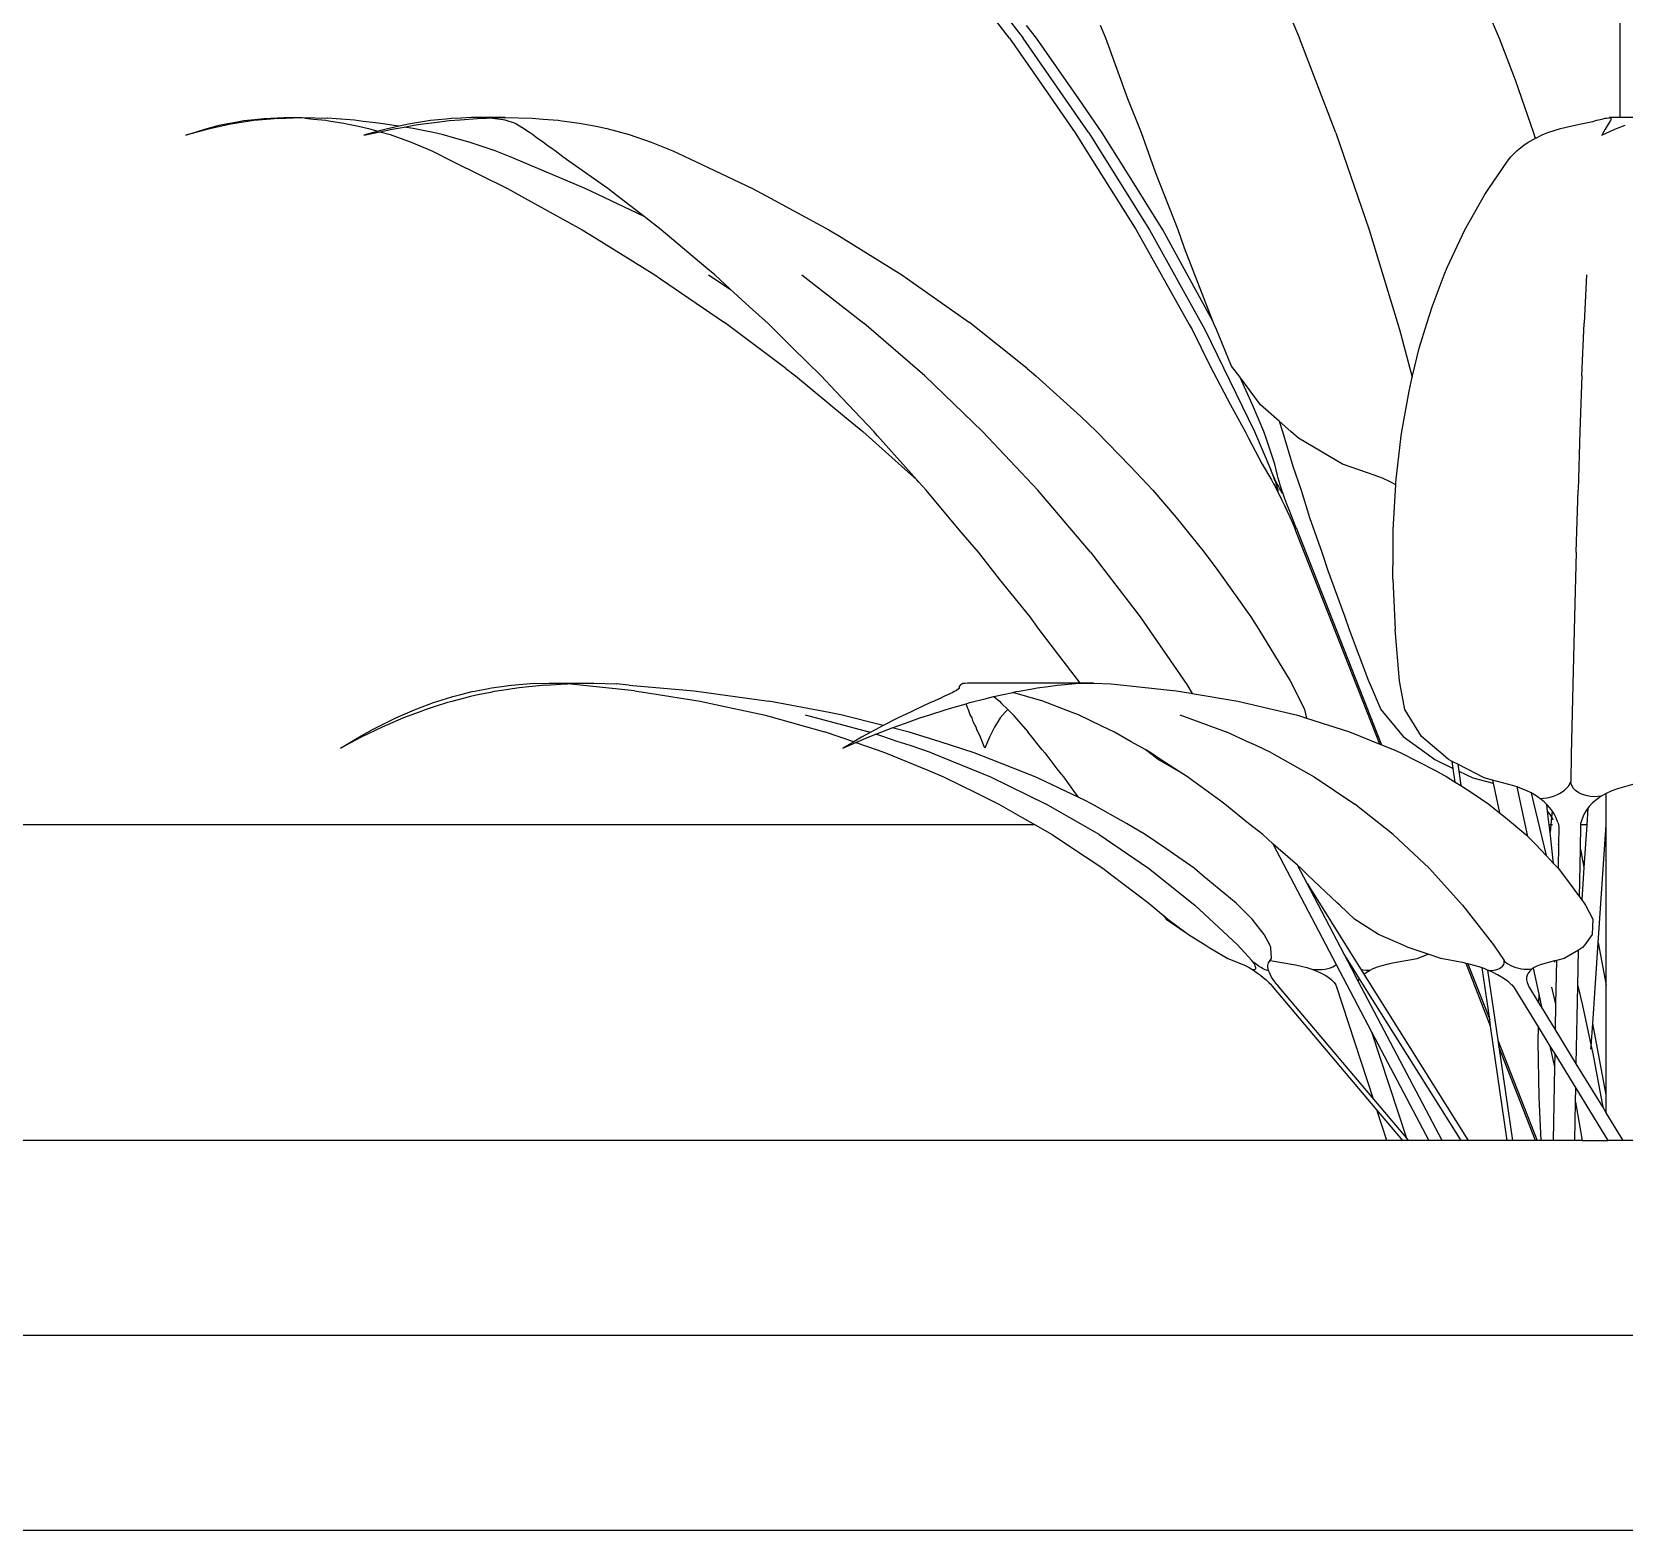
# Model space of a CAD drawing. Header units: metres. Extents: x 244.4 to 340.3, y -4.1 to 64.3.
# Drawn here: x 254.7012 to 255.1098, y 7.2895 to 7.674 of the extents above; entities that cross this region are included whole.
import ezdxf

# ---------------------------------------------------------------- set-up
doc = ezdxf.new("R2010")
doc.units = ezdxf.units.M
doc.layers.add('Edges', color=7, linetype='Continuous')

# ---------------------------------------------------------------- blocks, each defined once
blk = doc.blocks.new('Novo+Sobrado2m fr')
for p, q in [((-0.47942, -1.56527), (-0.47942, -1.29382)), ((-0.63616, -1.54489), (-0.65433, -1.52138)), ((-0.65083, -1.52138), (-0.63263, -1.54489)), ((-0.57168, -1.52138), (-0.56167, -1.54489)), ((-0.51454, -1.53528), (-0.51046, -1.54489)), ((-0.62921, -1.54489), (-0.63174, -1.54162)), ((-0.61141, -1.54489), (-0.61273, -1.54162)), ((-0.63616, -1.54489), (-0.62869, -1.5556)), ((-0.61573, -1.56914), (-0.63263, -1.54489)), ((-0.61835, -1.56044), (-0.62921, -1.54489)), ((-0.60575, -1.56044), (-0.61141, -1.54489)), ((-0.55237, -1.56914), (-0.56167, -1.54489)), ((-0.51046, -1.54489), (-0.50637, -1.5556)), ((-0.62869, -1.5556), (-0.61923, -1.56914)), ((-0.50637, -1.5556), (-0.50164, -1.56914)), ((-0.6123, -1.56914), (-0.61835, -1.56044)), ((-0.60228, -1.56914), (-0.60575, -1.56044)), ((-0.84178, -1.56819), (-0.84748, -1.56979)), ((-0.84748, -1.56979), (-0.84259, -1.56819)), ((-0.84259, -1.56819), (-0.83891, -1.56724)), ((-0.83598, -1.56693), (-0.84178, -1.56819)), ((-0.83891, -1.56724), (-0.83764, -1.56693)), ((-0.83764, -1.56693), (-0.83479, -1.56641)), ((-0.83003, -1.56602), (-0.83598, -1.56693)), ((-0.83479, -1.56641), (-0.8326, -1.56602)), ((-0.8326, -1.56602), (-0.83071, -1.56581)), ((-0.83071, -1.56581), (-0.82749, -1.56547)), ((-0.82566, -1.56562), (-0.83003, -1.56602)), ((-0.82749, -1.56547), (-0.82228, -1.56527)), ((-0.82392, -1.56547), (-0.82566, -1.56562)), ((-0.82392, -1.56547), (-0.81994, -1.56534)), ((-0.82228, -1.56527), (-0.81763, -1.56527)), ((-0.82228, -1.56527), (-0.81994, -1.56534)), ((-0.81697, -1.56543), (-0.81994, -1.56534)), ((-0.81763, -1.56527), (-0.8111, -1.56543)), ((-0.81697, -1.56543), (-0.81477, -1.56565)), ((-0.81477, -1.56565), (-0.8116, -1.56595)), ((-0.8116, -1.56595), (-0.81084, -1.56608)), ((-0.80893, -1.5656), (-0.8111, -1.56543)), ((-0.81084, -1.56608), (-0.80698, -1.56669)), ((-0.80531, -1.56587), (-0.80893, -1.5656)), ((-0.80698, -1.56669), (-0.80615, -1.56682)), ((-0.80615, -1.56682), (-0.80319, -1.56749)), ((-0.80425, -1.56595), (-0.80531, -1.56587)), ((-0.80197, -1.56623), (-0.80425, -1.56595)), ((-0.80319, -1.56749), (-0.80062, -1.56805)), ((-0.79885, -1.5666), (-0.80197, -1.56623)), ((-0.79811, -1.56876), (-0.80178, -1.56979)), ((-0.80178, -1.56979), (-0.79768, -1.56888)), ((-0.80062, -1.56805), (-0.7994, -1.5684)), ((-0.7994, -1.5684), (-0.79811, -1.56876)), ((-0.79687, -1.56682), (-0.79885, -1.5666)), ((-0.79607, -1.56819), (-0.79811, -1.56876)), ((-0.79768, -1.56888), (-0.79456, -1.56819)), ((-0.79768, -1.56888), (-0.79507, -1.56962)), ((-0.79302, -1.56743), (-0.79687, -1.56682)), ((-0.79277, -1.56747), (-0.79607, -1.56819)), ((-0.79456, -1.56819), (-0.7915, -1.56767)), ((-0.79277, -1.56747), (-0.79302, -1.56743)), ((-0.79034, -1.56693), (-0.79277, -1.56747)), ((-0.7915, -1.56767), (-0.78901, -1.56724)), ((-0.78913, -1.56805), (-0.7915, -1.56767)), ((-0.78471, -1.56602), (-0.79034, -1.56693)), ((-0.78703, -1.56849), (-0.78913, -1.56805)), ((-0.78901, -1.56724), (-0.78725, -1.56693)), ((-0.78725, -1.56693), (-0.78297, -1.56641)), ((-0.78406, -1.56912), (-0.78703, -1.56849)), ((-0.78076, -1.56562), (-0.78471, -1.56602)), ((-0.78175, -1.56962), (-0.78406, -1.56912)), ((-0.78297, -1.56641), (-0.77993, -1.56602)), ((-0.77929, -1.56547), (-0.78076, -1.56562)), ((-0.77993, -1.56602), (-0.77711, -1.56581)), ((-0.77693, -1.56538), (-0.77929, -1.56547)), ((-0.77711, -1.56581), (-0.77267, -1.56547)), ((-0.77417, -1.56527), (-0.77693, -1.56538)), ((-0.76553, -1.56527), (-0.77417, -1.56527)), ((-0.77267, -1.56547), (-0.77031, -1.56541)), ((-0.77031, -1.56541), (-0.76553, -1.56527)), ((-0.76954, -1.56543), (-0.77031, -1.56541)), ((-0.76815, -1.5656), (-0.76954, -1.56543)), ((-0.7661, -1.56587), (-0.76815, -1.5656)), ((-0.76558, -1.56595), (-0.7661, -1.56587)), ((-0.76452, -1.56623), (-0.76558, -1.56595)), ((-0.76553, -1.56527), (-0.75862, -1.56543)), ((-0.76333, -1.5666), (-0.76452, -1.56623)), ((-0.76277, -1.56682), (-0.76333, -1.5666)), ((-0.7619, -1.56743), (-0.76277, -1.56682)), ((-0.76084, -1.56805), (-0.7619, -1.56743)), ((-0.76027, -1.56849), (-0.76084, -1.56805)), ((-0.75933, -1.56912), (-0.76027, -1.56849)), ((-0.75851, -1.56962), (-0.75933, -1.56912)), ((-0.75862, -1.56543), (-0.75577, -1.56565)), ((-0.75577, -1.56565), (-0.75192, -1.56595)), ((-0.75192, -1.56595), (-0.75097, -1.56608)), ((-0.75097, -1.56608), (-0.74644, -1.56669)), ((-0.74644, -1.56669), (-0.74552, -1.56682)), ((-0.74552, -1.56682), (-0.74219, -1.56749)), ((-0.74219, -1.56749), (-0.73947, -1.56805)), ((-0.73947, -1.56805), (-0.73816, -1.5684)), ((-0.73816, -1.5684), (-0.73373, -1.56962)), ((-0.49925, -1.56962), (-0.49794, -1.56912)), ((-0.49794, -1.56912), (-0.49612, -1.56849)), ((-0.49612, -1.56849), (-0.49474, -1.56805)), ((-0.49474, -1.56805), (-0.49217, -1.56743)), ((-0.49217, -1.56743), (-0.48942, -1.56682)), ((-0.48942, -1.56682), (-0.48814, -1.5666)), ((-0.48814, -1.5666), (-0.48645, -1.56623)), ((-0.48645, -1.56623), (-0.48544, -1.56595)), ((-0.48544, -1.56595), (-0.485, -1.56587)), ((-0.485, -1.56587), (-0.48379, -1.5656)), ((-0.48326, -1.56819), (-0.48414, -1.56979)), ((-0.48414, -1.56979), (-0.4808, -1.56819)), ((-0.48379, -1.5656), (-0.48325, -1.56543)), ((-0.48247, -1.56693), (-0.48326, -1.56819)), ((-0.48325, -1.56543), (-0.48286, -1.56539)), ((-0.48286, -1.56539), (-0.4822, -1.56529)), ((-0.48192, -1.56602), (-0.48247, -1.56693)), ((-0.4822, -1.56529), (-0.48212, -1.56527)), ((-0.48212, -1.56527), (-0.48182, -1.56538)), ((-0.47942, -1.56527), (-0.48212, -1.56527)), ((-0.48173, -1.56562), (-0.48192, -1.56602)), ((-0.48182, -1.56538), (-0.48177, -1.56547)), ((-0.48177, -1.56547), (-0.48173, -1.56562)), ((-0.4808, -1.56819), (-0.47816, -1.56724)), ((-0.468, -1.56527), (-0.47942, -1.56527)), ((-0.79507, -1.56962), (-0.78965, -1.57153)), ((-0.78965, -1.57153), (-0.7844, -1.57378)), ((-0.77818, -1.57058), (-0.78175, -1.56962)), ((-0.77475, -1.57153), (-0.77818, -1.57058)), ((-0.77244, -1.5723), (-0.77475, -1.57153)), ((-0.76964, -1.57326), (-0.77244, -1.5723)), ((-0.75722, -1.57058), (-0.75851, -1.56962)), ((-0.7558, -1.57153), (-0.75722, -1.57058)), ((-0.75482, -1.5723), (-0.7558, -1.57153)), ((-0.75353, -1.57326), (-0.75482, -1.5723)), ((-0.73373, -1.56962), (-0.72809, -1.57153)), ((-0.72809, -1.57153), (-0.72253, -1.57378)), ((-0.61923, -1.56914), (-0.61479, -1.57623)), ((-0.61573, -1.56914), (-0.60018, -1.59409)), ((-0.60584, -1.57951), (-0.6123, -1.56914)), ((-0.59857, -1.57951), (-0.60228, -1.56914)), ((-0.55237, -1.56914), (-0.54382, -1.59409)), ((-0.50537, -1.57326), (-0.50412, -1.5723)), ((-0.50412, -1.5723), (-0.50299, -1.57153)), ((-0.50299, -1.57153), (-0.50126, -1.57058)), ((-0.50164, -1.56914), (-0.50129, -1.57027)), ((-0.50129, -1.57027), (-0.50092, -1.57042)), ((-0.50129, -1.57027), (-0.5012, -1.57055)), ((-0.50126, -1.57058), (-0.5012, -1.57055)), ((-0.5012, -1.57055), (-0.50092, -1.57042)), ((-0.50092, -1.57042), (-0.49925, -1.56962)), ((-0.7844, -1.57378), (-0.77897, -1.57648)), ((-0.77897, -1.57648), (-0.76492, -1.58342)), ((-0.76814, -1.57378), (-0.76964, -1.57326)), ((-0.76425, -1.57535), (-0.76814, -1.57378)), ((-0.76161, -1.57644), (-0.76425, -1.57535)), ((-0.74498, -1.58342), (-0.76161, -1.57644)), ((-0.75276, -1.57378), (-0.75353, -1.57326)), ((-0.75076, -1.57535), (-0.75276, -1.57378)), ((-0.74925, -1.57644), (-0.75076, -1.57535)), ((-0.73918, -1.58342), (-0.74925, -1.57644)), ((-0.72253, -1.57378), (-0.71672, -1.57648)), ((-0.71672, -1.57648), (-0.7021, -1.58342)), ((-0.61479, -1.57623), (-0.60358, -1.59409)), ((-0.51314, -1.58342), (-0.50835, -1.57644)), ((-0.50835, -1.57644), (-0.50748, -1.57535)), ((-0.50748, -1.57535), (-0.50597, -1.57378)), ((-0.50597, -1.57378), (-0.50537, -1.57326)), ((-0.5968, -1.59409), (-0.60584, -1.57951)), ((-0.59285, -1.59409), (-0.59857, -1.57951)), ((-0.76492, -1.58342), (-0.76048, -1.58591)), ((-0.74173, -1.58496), (-0.74498, -1.58342)), ((-0.72991, -1.59061), (-0.74173, -1.58496)), ((-0.73725, -1.58496), (-0.73918, -1.58342)), ((-0.72991, -1.59061), (-0.73725, -1.58496)), ((-0.7021, -1.58342), (-0.69743, -1.58591)), ((-0.51928, -1.59402), (-0.51412, -1.58496)), ((-0.51412, -1.58496), (-0.51314, -1.58342)), ((-0.76048, -1.58591), (-0.74582, -1.59405)), ((-0.69743, -1.58591), (-0.68248, -1.59405)), ((-0.72548, -1.59402), (-0.72991, -1.59061)), ((-0.74582, -1.59405), (-0.74273, -1.59598)), ((-0.74273, -1.59598), (-0.72713, -1.60563)), ((-0.71406, -1.6037), (-0.72548, -1.59402)), ((-0.68248, -1.59405), (-0.6793, -1.59598)), ((-0.6793, -1.59598), (-0.66376, -1.60563)), ((-0.60358, -1.59409), (-0.59, -1.61832)), ((-0.60018, -1.59409), (-0.58601, -1.61966)), ((-0.59421, -1.5988), (-0.5968, -1.59409)), ((-0.59119, -1.5988), (-0.59285, -1.59409)), ((-0.54382, -1.59409), (-0.53603, -1.61966)), ((-0.5238, -1.6037), (-0.51928, -1.59402)), ((-0.58396, -1.6175), (-0.59421, -1.5988)), ((-0.58396, -1.6175), (-0.59119, -1.5988)), ((-0.72713, -1.60563), (-0.72566, -1.60664)), ((-0.71171, -1.60563), (-0.71406, -1.6037)), ((-0.71335, -1.60563), (-0.70779, -1.60925)), ((-0.70779, -1.60925), (-0.71171, -1.60563)), ((-0.68939, -1.60563), (-0.67349, -1.618)), ((-0.66376, -1.60563), (-0.66229, -1.60664)), ((-0.52769, -1.61385), (-0.52458, -1.60563)), ((-0.52458, -1.60563), (-0.5238, -1.6037)), ((-0.48809, -1.60563), (-0.48865, -1.618)), ((-0.72566, -1.60664), (-0.70925, -1.61787)), ((-0.70282, -1.61385), (-0.70779, -1.60925)), ((-0.66229, -1.60664), (-0.64637, -1.61787)), ((-0.69804, -1.61813), (-0.70282, -1.61385)), ((-0.52906, -1.61813), (-0.52769, -1.61385)), ((-0.69355, -1.62967), (-0.70925, -1.61787)), ((-0.69174, -1.62445), (-0.69804, -1.61813)), ((-0.65785, -1.63153), (-0.67349, -1.618)), ((-0.6316, -1.62967), (-0.64637, -1.61787)), ((-0.58364, -1.61832), (-0.58396, -1.6175)), ((-0.53096, -1.62445), (-0.52906, -1.61813)), ((-0.48921, -1.63153), (-0.48865, -1.618)), ((-0.59, -1.61832), (-0.58925, -1.61966)), ((-0.58925, -1.61966), (-0.5846, -1.629)), ((-0.58601, -1.61966), (-0.57326, -1.6458)), ((-0.58302, -1.61966), (-0.58364, -1.61832)), ((-0.57912, -1.629), (-0.58302, -1.61966)), ((-0.53603, -1.61966), (-0.53276, -1.63187)), ((-0.68445, -1.63153), (-0.69174, -1.62445)), ((-0.53268, -1.63153), (-0.53096, -1.62445)), ((-0.69355, -1.62967), (-0.69105, -1.63153)), ((-0.6316, -1.62967), (-0.62933, -1.63153)), ((-0.5846, -1.629), (-0.57941, -1.63896)), ((-0.57705, -1.63179), (-0.57912, -1.629)), ((-0.69105, -1.63153), (-0.67843, -1.64196)), ((-0.68081, -1.63548), (-0.68445, -1.63153)), ((-0.65785, -1.63153), (-0.64301, -1.64579)), ((-0.62933, -1.63153), (-0.61785, -1.64196)), ((-0.57378, -1.63896), (-0.57705, -1.63179)), ((-0.57173, -1.63896), (-0.57705, -1.63179)), ((-0.53359, -1.63548), (-0.53276, -1.63187)), ((-0.53276, -1.63187), (-0.53268, -1.63153)), ((-0.48921, -1.63153), (-0.48973, -1.64579)), ((-0.67095, -1.64579), (-0.68081, -1.63548)), ((-0.5354, -1.64579), (-0.53359, -1.63548)), ((-0.67843, -1.64196), (-0.67373, -1.64579)), ((-0.61785, -1.64196), (-0.61376, -1.64579)), ((-0.57941, -1.63896), (-0.57566, -1.6458)), ((-0.57086, -1.6458), (-0.57378, -1.63896)), ((-0.56694, -1.64315), (-0.57173, -1.63896)), ((-0.67373, -1.64579), (-0.66386, -1.65471)), ((-0.67, -1.6469), (-0.67095, -1.64579)), ((-0.64301, -1.64579), (-0.62884, -1.66088)), ((-0.61376, -1.64579), (-0.60512, -1.65471)), ((-0.57566, -1.6458), (-0.57482, -1.64755)), ((-0.57326, -1.6458), (-0.56908, -1.65566)), ((-0.57022, -1.64755), (-0.57086, -1.6458)), ((-0.56694, -1.64315), (-0.56606, -1.64579)), ((-0.56391, -1.6458), (-0.56694, -1.64315)), ((-0.56606, -1.64579), (-0.56341, -1.65471)), ((-0.56199, -1.64755), (-0.56391, -1.6458)), ((-0.53558, -1.6469), (-0.5354, -1.64579)), ((-0.48973, -1.64579), (-0.49023, -1.66088)), ((-0.65993, -1.65822), (-0.67, -1.6469)), ((-0.57482, -1.64755), (-0.57131, -1.65423)), ((-0.56806, -1.65423), (-0.57022, -1.64755)), ((-0.55066, -1.65423), (-0.56199, -1.64755)), ((-0.53694, -1.65878), (-0.53558, -1.6469)), ((-0.66386, -1.65471), (-0.65993, -1.65822)), ((-0.60512, -1.65471), (-0.59934, -1.66088)), ((-0.57131, -1.65423), (-0.56886, -1.65825)), ((-0.56738, -1.65708), (-0.56806, -1.65423)), ((-0.56341, -1.65471), (-0.56129, -1.66088)), ((-0.54227, -1.65708), (-0.55066, -1.65423)), ((-0.65942, -1.65878), (-0.65993, -1.65822)), ((-0.65749, -1.66088), (-0.65942, -1.65878)), ((-0.56872, -1.65652), (-0.56908, -1.65566)), ((-0.56871, -1.65649), (-0.56908, -1.65566)), ((-0.56886, -1.65825), (-0.56842, -1.65903)), ((-0.56839, -1.65736), (-0.56872, -1.65652)), ((-0.56834, -1.6573), (-0.56871, -1.65649)), ((-0.56842, -1.65903), (-0.56793, -1.65995)), ((-0.56808, -1.65815), (-0.56839, -1.65736)), ((-0.56799, -1.65806), (-0.56834, -1.6573)), ((-0.56781, -1.65888), (-0.56808, -1.65815)), ((-0.56765, -1.65877), (-0.56799, -1.65806)), ((-0.56758, -1.65953), (-0.56781, -1.65888)), ((-0.56733, -1.65943), (-0.56765, -1.65877)), ((-0.5672, -1.65779), (-0.56738, -1.65708)), ((-0.56696, -1.65862), (-0.5672, -1.65779)), ((-0.56666, -1.65957), (-0.56696, -1.65862)), ((-0.54042, -1.65779), (-0.54227, -1.65708)), ((-0.53861, -1.65862), (-0.54042, -1.65779)), ((-0.53698, -1.6595), (-0.53861, -1.65862)), ((-0.53698, -1.6595), (-0.53694, -1.65878)), ((-0.64902, -1.67106), (-0.65749, -1.66088)), ((-0.61536, -1.67676), (-0.62884, -1.66088)), ((-0.59934, -1.66088), (-0.59339, -1.66789)), ((-0.56793, -1.65995), (-0.5674, -1.661)), ((-0.5674, -1.66008), (-0.56758, -1.65953)), ((-0.56726, -1.66054), (-0.5674, -1.66008)), ((-0.5674, -1.661), (-0.56682, -1.66216)), ((-0.5674, -1.661), (-0.56726, -1.66116)), ((-0.56703, -1.66002), (-0.56733, -1.65943)), ((-0.56718, -1.66088), (-0.56726, -1.66054)), ((-0.56726, -1.66116), (-0.56718, -1.66119)), ((-0.56715, -1.6611), (-0.56718, -1.66088)), ((-0.56718, -1.66119), (-0.56715, -1.6611)), ((-0.56676, -1.66053), (-0.56703, -1.66002)), ((-0.56682, -1.66216), (-0.5662, -1.66343)), ((-0.56651, -1.66097), (-0.56676, -1.66053)), ((-0.5663, -1.66064), (-0.56666, -1.65957)), ((-0.5663, -1.66132), (-0.56651, -1.66097)), ((-0.56589, -1.66182), (-0.5663, -1.66064)), ((-0.56613, -1.66158), (-0.5663, -1.66132)), ((-0.56599, -1.66175), (-0.56613, -1.66158)), ((-0.56589, -1.66182), (-0.56599, -1.66175)), ((-0.56544, -1.6631), (-0.56589, -1.66182)), ((-0.56493, -1.66446), (-0.56544, -1.6631)), ((-0.56129, -1.66088), (-0.55912, -1.66789)), ((-0.53766, -1.67106), (-0.53707, -1.66088)), ((-0.53707, -1.66088), (-0.53698, -1.6595)), ((-0.4907, -1.67676), (-0.49023, -1.66088)), ((-0.5662, -1.66343), (-0.56556, -1.66479)), ((-0.56556, -1.66479), (-0.5649, -1.66622)), ((-0.56438, -1.6659), (-0.56493, -1.66446)), ((-0.5649, -1.66622), (-0.56422, -1.66772)), ((-0.56379, -1.66741), (-0.56438, -1.6659)), ((-0.64411, -1.67676), (-0.64902, -1.67106)), ((-0.59339, -1.66789), (-0.58613, -1.67676)), ((-0.56422, -1.66772), (-0.56353, -1.66927)), ((-0.56317, -1.66898), (-0.56379, -1.66741)), ((-0.56353, -1.66927), (-0.5628, -1.67084)), ((-0.56252, -1.67058), (-0.56317, -1.66898)), ((-0.56253, -1.67153), (-0.5628, -1.67084)), ((-0.56252, -1.67058), (-0.56242, -1.67085)), ((-0.56242, -1.67085), (-0.56185, -1.67222)), ((-0.55912, -1.66789), (-0.55598, -1.67676)), ((-0.5377, -1.67676), (-0.53766, -1.67106)), ((-0.5411, -1.72601), (-0.56253, -1.67153)), ((-0.56185, -1.67222), (-0.54062, -1.72621)), ((-0.63872, -1.68367), (-0.64411, -1.67676)), ((-0.61536, -1.67676), (-0.60261, -1.6934)), ((-0.58613, -1.67676), (-0.58264, -1.68149)), ((-0.55598, -1.67676), (-0.55445, -1.68149)), ((-0.53774, -1.68367), (-0.5377, -1.67676)), ((-0.4907, -1.67676), (-0.49115, -1.6934)), ((-0.58264, -1.68149), (-0.57418, -1.6934)), ((-0.55445, -1.68149), (-0.5501, -1.6934)), ((-0.63086, -1.6934), (-0.63872, -1.68367)), ((-0.53774, -1.68367), (-0.53719, -1.69659)), ((-0.62852, -1.69659), (-0.63086, -1.6934)), ((-0.60261, -1.6934), (-0.59062, -1.71074)), ((-0.57418, -1.6934), (-0.57217, -1.69659)), ((-0.5501, -1.6934), (-0.54898, -1.69659)), ((-0.49115, -1.6934), (-0.49158, -1.71074)), ((-0.61844, -1.70983), (-0.62852, -1.69659)), ((-0.57217, -1.69659), (-0.56408, -1.70983)), ((-0.54898, -1.69659), (-0.544, -1.70983)), ((-0.536, -1.70983), (-0.53719, -1.69659)), ((-0.77334, -1.71242), (-0.76981, -1.71173)), ((-0.76981, -1.71173), (-0.76905, -1.71158)), ((-0.76905, -1.71158), (-0.76637, -1.71121)), ((-0.76366, -1.71184), (-0.7664, -1.71225)), ((-0.76637, -1.71121), (-0.76405, -1.7109)), ((-0.76405, -1.7109), (-0.75907, -1.7105)), ((-0.76194, -1.71158), (-0.76366, -1.71184)), ((-0.75861, -1.71125), (-0.76194, -1.71158)), ((-0.75907, -1.7105), (-0.75423, -1.7104)), ((-0.75524, -1.7109), (-0.75861, -1.71125)), ((-0.75524, -1.7109), (-0.75001, -1.71057)), ((-0.75423, -1.7104), (-0.7428, -1.7104)), ((-0.75423, -1.7104), (-0.75001, -1.71057)), ((-0.75001, -1.71057), (-0.74955, -1.71059)), ((-0.73232, -1.71234), (-0.74955, -1.71059)), ((-0.7428, -1.7104), (-0.73709, -1.71059)), ((-0.73374, -1.71088), (-0.73709, -1.71059)), ((-0.73374, -1.71088), (-0.71703, -1.71234)), ((-0.64922, -1.71184), (-0.64976, -1.71225)), ((-0.64907, -1.71158), (-0.64922, -1.71184)), ((-0.64904, -1.71125), (-0.64907, -1.71158)), ((-0.64881, -1.7109), (-0.64904, -1.71125)), ((-0.64869, -1.71079), (-0.64881, -1.7109)), ((-0.64839, -1.71063), (-0.64869, -1.71079)), ((-0.64806, -1.7105), (-0.64839, -1.71063)), ((-0.64755, -1.71045), (-0.64806, -1.7105)), ((-0.64686, -1.7104), (-0.64755, -1.71045)), ((-0.61798, -1.7104), (-0.64686, -1.7104)), ((-0.63363, -1.71242), (-0.62976, -1.71173)), ((-0.62976, -1.71173), (-0.62899, -1.71158)), ((-0.62899, -1.71158), (-0.62618, -1.71121)), ((-0.62618, -1.71121), (-0.62393, -1.7109)), ((-0.62393, -1.7109), (-0.62284, -1.71081)), ((-0.62284, -1.71081), (-0.61921, -1.7105)), ((-0.61921, -1.7105), (-0.61459, -1.7104)), ((-0.61798, -1.7104), (-0.61844, -1.70983)), ((-0.61459, -1.7104), (-0.61798, -1.7104)), ((-0.61459, -1.7104), (-0.61003, -1.71059)), ((-0.61003, -1.71059), (-0.60526, -1.71108)), ((-0.60526, -1.71108), (-0.59338, -1.71234)), ((-0.59062, -1.71074), (-0.58921, -1.71302)), ((-0.56408, -1.70983), (-0.56357, -1.71074)), ((-0.56357, -1.71074), (-0.56038, -1.71718)), ((-0.544, -1.70983), (-0.54359, -1.71074)), ((-0.54359, -1.71074), (-0.54087, -1.71718)), ((-0.53583, -1.71074), (-0.536, -1.70983)), ((-0.53465, -1.71718), (-0.53583, -1.71074)), ((-0.49158, -1.71074), (-0.49197, -1.72876)), ((-0.78798, -1.7169), (-0.7839, -1.71538)), ((-0.7839, -1.71538), (-0.78058, -1.71432)), ((-0.78034, -1.71538), (-0.78351, -1.71638)), ((-0.78058, -1.71432), (-0.77898, -1.71383)), ((-0.77959, -1.71517), (-0.78034, -1.71538)), ((-0.77596, -1.71421), (-0.77959, -1.71517)), ((-0.77898, -1.71383), (-0.77695, -1.7133)), ((-0.77695, -1.7133), (-0.77403, -1.71256)), ((-0.77448, -1.71383), (-0.77596, -1.71421)), ((-0.77255, -1.71342), (-0.77448, -1.71383)), ((-0.77403, -1.71256), (-0.77334, -1.71242)), ((-0.76934, -1.71275), (-0.77255, -1.71342)), ((-0.7684, -1.71256), (-0.76934, -1.71275)), ((-0.7664, -1.71225), (-0.7684, -1.71256)), ((-0.73232, -1.71234), (-0.72841, -1.71296)), ((-0.72841, -1.71296), (-0.71551, -1.71498)), ((-0.71703, -1.71234), (-0.69785, -1.71497)), ((-0.71551, -1.71498), (-0.71281, -1.71557)), ((-0.71281, -1.71557), (-0.69916, -1.71852)), ((-0.68244, -1.71793), (-0.69785, -1.71497)), ((-0.65638, -1.71538), (-0.6585, -1.71638)), ((-0.65588, -1.71517), (-0.65638, -1.71538)), ((-0.65373, -1.71421), (-0.65588, -1.71517)), ((-0.65297, -1.71383), (-0.65373, -1.71421)), ((-0.652, -1.71342), (-0.65297, -1.71383)), ((-0.65066, -1.71275), (-0.652, -1.71342)), ((-0.65154, -1.7169), (-0.64727, -1.71565)), ((-0.65036, -1.71256), (-0.65066, -1.71275)), ((-0.64976, -1.71225), (-0.65036, -1.71256)), ((-0.64727, -1.71565), (-0.64632, -1.71538)), ((-0.64684, -1.7169), (-0.64727, -1.71565)), ((-0.64632, -1.71538), (-0.64213, -1.71432)), ((-0.64213, -1.71432), (-0.64025, -1.71383)), ((-0.64025, -1.71383), (-0.64011, -1.7138)), ((-0.64011, -1.7138), (-0.63777, -1.7133)), ((-0.64011, -1.7138), (-0.63865, -1.71498)), ((-0.63865, -1.71498), (-0.63816, -1.71557)), ((-0.63816, -1.71557), (-0.63656, -1.71716)), ((-0.63777, -1.7133), (-0.63524, -1.71274)), ((-0.63524, -1.71274), (-0.63445, -1.71256)), ((-0.62758, -1.71497), (-0.63524, -1.71274)), ((-0.63445, -1.71256), (-0.63363, -1.71242)), ((-0.62001, -1.71793), (-0.62758, -1.71497)), ((-0.59338, -1.71234), (-0.58958, -1.71296)), ((-0.58958, -1.71296), (-0.58921, -1.71302)), ((-0.58921, -1.71302), (-0.57754, -1.71498)), ((-0.57754, -1.71498), (-0.57497, -1.71557)), ((-0.57497, -1.71557), (-0.56259, -1.71852)), ((-0.79838, -1.72165), (-0.79567, -1.7203)), ((-0.79163, -1.7193), (-0.79711, -1.72165)), ((-0.79567, -1.7203), (-0.7936, -1.7193)), ((-0.7936, -1.7193), (-0.79181, -1.7185)), ((-0.79181, -1.7185), (-0.78878, -1.7172)), ((-0.78763, -1.71779), (-0.79163, -1.7193)), ((-0.78878, -1.7172), (-0.78798, -1.7169)), ((-0.78605, -1.7172), (-0.78763, -1.71779)), ((-0.78351, -1.71638), (-0.78605, -1.7172)), ((-0.69916, -1.71852), (-0.69789, -1.71888)), ((-0.69789, -1.71888), (-0.68363, -1.72285)), ((-0.6886, -1.71852), (-0.6722, -1.7229)), ((-0.6794, -1.71852), (-0.68244, -1.71793)), ((-0.66855, -1.72125), (-0.6794, -1.71852)), ((-0.66472, -1.7193), (-0.66855, -1.72125)), ((-0.66575, -1.72165), (-0.66188, -1.7203)), ((-0.66153, -1.71779), (-0.66472, -1.7193)), ((-0.66188, -1.7203), (-0.65915, -1.7193)), ((-0.66036, -1.7172), (-0.66153, -1.71779)), ((-0.6585, -1.71638), (-0.66036, -1.7172)), ((-0.65915, -1.7193), (-0.65661, -1.7185)), ((-0.65661, -1.7185), (-0.65265, -1.7172)), ((-0.65265, -1.7172), (-0.65154, -1.7169)), ((-0.64666, -1.7172), (-0.64684, -1.7169)), ((-0.6462, -1.7185), (-0.64666, -1.7172)), ((-0.64574, -1.7193), (-0.6462, -1.7185)), ((-0.64541, -1.7203), (-0.64574, -1.7193)), ((-0.6447, -1.72165), (-0.64541, -1.7203)), ((-0.6385, -1.7193), (-0.64001, -1.72165)), ((-0.63722, -1.71779), (-0.6385, -1.7193)), ((-0.63662, -1.7172), (-0.63722, -1.71779)), ((-0.63656, -1.71716), (-0.63662, -1.7172)), ((-0.63656, -1.71716), (-0.63519, -1.71852)), ((-0.63519, -1.71852), (-0.63492, -1.71888)), ((-0.63492, -1.71888), (-0.63143, -1.72285)), ((-0.61841, -1.71852), (-0.62001, -1.71793)), ((-0.61246, -1.72143), (-0.61841, -1.71852)), ((-0.59242, -1.71852), (-0.58053, -1.7229)), ((-0.56259, -1.71852), (-0.56141, -1.71888)), ((-0.56141, -1.71888), (-0.55989, -1.71936)), ((-0.56038, -1.71718), (-0.55989, -1.71936)), ((-0.55989, -1.71936), (-0.54888, -1.72285)), ((-0.54087, -1.71718), (-0.53506, -1.72405)), ((-0.53036, -1.72405), (-0.53465, -1.71718)), ((-0.80249, -1.72426), (-0.80781, -1.72711)), ((-0.80781, -1.72711), (-0.80311, -1.72426)), ((-0.80311, -1.72426), (-0.79959, -1.7223)), ((-0.79711, -1.72165), (-0.80249, -1.72426)), ((-0.79959, -1.7223), (-0.79838, -1.72165)), ((-0.67611, -1.72544), (-0.68363, -1.72285)), ((-0.67413, -1.72426), (-0.67611, -1.72544)), ((-0.67553, -1.72564), (-0.67237, -1.72426)), ((-0.67185, -1.72302), (-0.67413, -1.72426)), ((-0.67237, -1.72426), (-0.6704, -1.7235)), ((-0.67185, -1.72302), (-0.6722, -1.7229)), ((-0.66935, -1.72165), (-0.67185, -1.72302)), ((-0.6704, -1.7235), (-0.66733, -1.7223)), ((-0.66891, -1.72399), (-0.6704, -1.7235)), ((-0.66855, -1.72125), (-0.66935, -1.72165)), ((-0.66495, -1.72532), (-0.66891, -1.72399)), ((-0.66733, -1.7223), (-0.6662, -1.72184)), ((-0.6662, -1.72184), (-0.66575, -1.72165)), ((-0.66185, -1.72294), (-0.6662, -1.72184)), ((-0.65395, -1.72544), (-0.66185, -1.72294)), ((-0.64451, -1.7223), (-0.6447, -1.72165)), ((-0.64358, -1.72426), (-0.64451, -1.7223)), ((-0.64247, -1.72711), (-0.64358, -1.72426)), ((-0.64129, -1.72426), (-0.64247, -1.72711)), ((-0.64001, -1.72165), (-0.64129, -1.72426)), ((-0.6277, -1.72751), (-0.63143, -1.72285)), ((-0.60918, -1.72294), (-0.61246, -1.72143)), ((-0.60492, -1.72544), (-0.60918, -1.72294)), ((-0.57813, -1.72399), (-0.58053, -1.7229)), ((-0.57526, -1.72532), (-0.57813, -1.72399)), ((-0.54888, -1.72285), (-0.5411, -1.72601)), ((-0.53506, -1.72405), (-0.5286, -1.72876)), ((-0.52483, -1.72876), (-0.53036, -1.72405)), ((-0.67611, -1.72544), (-0.67893, -1.72711)), ((-0.67893, -1.72711), (-0.67553, -1.72564)), ((-0.67553, -1.72564), (-0.67008, -1.72751)), ((-0.67008, -1.72751), (-0.66793, -1.72824)), ((-0.66793, -1.72824), (-0.65712, -1.73275)), ((-0.66162, -1.72642), (-0.66495, -1.72532)), ((-0.65617, -1.72824), (-0.66162, -1.72642)), ((-0.65617, -1.72824), (-0.64104, -1.7344)), ((-0.64521, -1.72824), (-0.65395, -1.72544)), ((-0.64083, -1.72995), (-0.64521, -1.72824)), ((-0.6277, -1.72751), (-0.62703, -1.72824)), ((-0.62703, -1.72824), (-0.62369, -1.73275)), ((-0.60134, -1.72743), (-0.60492, -1.72544)), ((-0.59953, -1.72876), (-0.60134, -1.72743)), ((-0.59986, -1.72824), (-0.60134, -1.72743)), ((-0.59736, -1.72995), (-0.59986, -1.72824)), ((-0.57284, -1.72642), (-0.57526, -1.72532)), ((-0.56889, -1.72824), (-0.57284, -1.72642)), ((-0.56889, -1.72824), (-0.55792, -1.7344)), ((-0.5411, -1.72601), (-0.54062, -1.72621)), ((-0.54062, -1.72621), (-0.53742, -1.72751)), ((-0.53742, -1.72751), (-0.53568, -1.72824)), ((-0.53568, -1.72824), (-0.52693, -1.73275)), ((-0.62953, -1.7344), (-0.64083, -1.72995)), ((-0.59798, -1.72999), (-0.59953, -1.72876)), ((-0.59229, -1.73322), (-0.59798, -1.72999)), ((-0.59229, -1.73322), (-0.59736, -1.72995)), ((-0.5286, -1.72876), (-0.52699, -1.72999)), ((-0.52699, -1.72999), (-0.52225, -1.73225)), ((-0.52343, -1.72999), (-0.52483, -1.72876)), ((-0.52252, -1.73046), (-0.52343, -1.72999)), ((-0.52225, -1.73225), (-0.52252, -1.73046)), ((-0.52109, -1.73118), (-0.52252, -1.73046)), ((-0.52175, -1.73576), (-0.52225, -1.73225)), ((-0.52109, -1.73118), (-0.52084, -1.73293)), ((-0.51432, -1.73466), (-0.52109, -1.73118)), ((-0.49197, -1.72876), (-0.49211, -1.73566)), ((-0.65712, -1.73275), (-0.6531, -1.7344)), ((-0.6531, -1.7344), (-0.64472, -1.73855)), ((-0.64104, -1.7344), (-0.62668, -1.74141)), ((-0.62843, -1.73492), (-0.62953, -1.7344)), ((-0.61847, -1.73968), (-0.62843, -1.73492)), ((-0.62369, -1.73275), (-0.62228, -1.7344)), ((-0.62228, -1.7344), (-0.61938, -1.73855)), ((-0.59045, -1.7344), (-0.59229, -1.73322)), ((-0.58978, -1.73492), (-0.59045, -1.7344)), ((-0.58227, -1.74044), (-0.58978, -1.73492)), ((-0.55792, -1.7344), (-0.5475, -1.74141)), ((-0.52693, -1.73275), (-0.52385, -1.7344)), ((-0.52385, -1.7344), (-0.52175, -1.73576)), ((-0.52175, -1.73576), (-0.52029, -1.73669)), ((-0.52084, -1.73293), (-0.51723, -1.73466)), ((-0.52084, -1.73293), (-0.52029, -1.73669)), ((-0.51723, -1.73466), (-0.51201, -1.73608)), ((-0.51219, -1.73525), (-0.51432, -1.73466)), ((-0.50708, -1.73665), (-0.51219, -1.73525)), ((-0.51219, -1.73525), (-0.51201, -1.73608)), ((-0.51201, -1.73608), (-0.51038, -1.74363)), ((-0.50586, -1.73703), (-0.50708, -1.73665)), ((-0.49271, -1.7368), (-0.49236, -1.73624)), ((-0.49236, -1.73624), (-0.49211, -1.73566)), ((-0.49198, -1.73626), (-0.49211, -1.73566)), ((-0.49173, -1.73685), (-0.49198, -1.73626)), ((-0.47588, -1.73631), (-0.4801, -1.73747)), ((-0.64472, -1.73855), (-0.63884, -1.74141)), ((-0.61938, -1.73855), (-0.61847, -1.73968)), ((-0.61688, -1.74044), (-0.61847, -1.73968)), ((-0.61487, -1.74141), (-0.61688, -1.74044)), ((-0.58086, -1.74141), (-0.58227, -1.74044)), ((-0.52029, -1.73669), (-0.5174, -1.73855)), ((-0.5174, -1.73855), (-0.51315, -1.74141)), ((-0.50311, -1.74977), (-0.50586, -1.73703)), ((-0.5055, -1.73715), (-0.50586, -1.73703)), ((-0.504, -1.73773), (-0.5055, -1.73715)), ((-0.50257, -1.7384), (-0.504, -1.73773)), ((-0.50226, -1.73857), (-0.50257, -1.7384)), ((-0.50226, -1.73857), (-0.50167, -1.74107)), ((-0.50125, -1.73915), (-0.50226, -1.73857)), ((-0.50003, -1.73997), (-0.50125, -1.73915)), ((-0.50003, -1.73997), (-0.49911, -1.73992)), ((-0.49892, -1.74086), (-0.50003, -1.73997)), ((-0.49911, -1.73992), (-0.49821, -1.7398)), ((-0.49821, -1.7398), (-0.49734, -1.73962)), ((-0.49734, -1.73962), (-0.4965, -1.73937)), ((-0.4965, -1.73937), (-0.4957, -1.73907)), ((-0.4957, -1.73907), (-0.49496, -1.73871)), ((-0.49496, -1.73871), (-0.49428, -1.7383)), ((-0.49428, -1.7383), (-0.49368, -1.73784)), ((-0.49368, -1.73784), (-0.49315, -1.73734)), ((-0.49315, -1.73734), (-0.49271, -1.7368)), ((-0.49135, -1.7374), (-0.49173, -1.73685)), ((-0.49085, -1.73791), (-0.49135, -1.7374)), ((-0.49024, -1.73836), (-0.49085, -1.73791)), ((-0.48953, -1.73875), (-0.49024, -1.73836)), ((-0.48875, -1.73907), (-0.48953, -1.73875)), ((-0.48791, -1.73931), (-0.48875, -1.73907)), ((-0.48701, -1.73946), (-0.48791, -1.73931)), ((-0.4861, -1.73953), (-0.48701, -1.73946)), ((-0.48544, -1.74021), (-0.48648, -1.74109)), ((-0.48517, -1.73951), (-0.4861, -1.73953)), ((-0.48426, -1.73939), (-0.48544, -1.74021)), ((-0.48426, -1.73939), (-0.48517, -1.73951)), ((-0.48297, -1.73866), (-0.48426, -1.73939)), ((-0.48158, -1.73802), (-0.48297, -1.73866)), ((-0.48297, -1.74676), (-0.48297, -1.73866)), ((-0.4801, -1.73747), (-0.48158, -1.73802)), ((-0.63884, -1.74141), (-0.63285, -1.74487)), ((-0.61313, -1.74925), (-0.62668, -1.74141)), ((-0.60611, -1.74644), (-0.61487, -1.74141)), ((-0.57476, -1.74644), (-0.58086, -1.74141)), ((-0.53766, -1.74925), (-0.5475, -1.74141)), ((-0.51315, -1.74141), (-0.51038, -1.74363)), ((-0.51038, -1.74363), (-0.50882, -1.74487)), ((-0.50167, -1.74107), (-0.4984, -1.75464)), ((-0.49822, -1.74154), (-0.49892, -1.74086)), ((-0.49794, -1.74182), (-0.49822, -1.74154)), ((-0.49802, -1.74328), (-0.49822, -1.74154)), ((-0.49802, -1.74328), (-0.49742, -1.7441)), ((-0.49763, -1.74676), (-0.49802, -1.74328)), ((-0.49709, -1.74283), (-0.49794, -1.74182)), ((-0.49742, -1.7441), (-0.49704, -1.74477)), ((-0.49704, -1.74477), (-0.49722, -1.74676)), ((-0.49688, -1.74313), (-0.49709, -1.74283)), ((-0.49688, -1.74313), (-0.49704, -1.74477)), ((-0.49704, -1.74477), (-0.4968, -1.74518)), ((-0.49638, -1.74388), (-0.49688, -1.74313)), ((-0.49581, -1.74498), (-0.49638, -1.74388)), ((-0.48875, -1.7441), (-0.48919, -1.74518)), ((-0.48815, -1.74305), (-0.48875, -1.7441)), ((-0.4877, -1.74246), (-0.48815, -1.74305)), ((-0.4877, -1.74246), (-0.48799, -1.74676)), ((-0.48739, -1.74205), (-0.4877, -1.74246)), ((-0.48648, -1.74109), (-0.48739, -1.74205)), ((-0.62954, -1.74676), (-1.09244, -1.74676)), ((-0.63285, -1.74487), (-0.62954, -1.74676)), ((-0.62954, -1.74676), (-0.62518, -1.74925)), ((-0.60128, -1.74925), (-0.60611, -1.74644)), ((-0.57114, -1.74925), (-0.57476, -1.74644)), ((-0.50882, -1.74487), (-0.50363, -1.74925)), ((-0.49722, -1.74676), (-0.49763, -1.74676)), ((-0.4974, -1.74871), (-0.49763, -1.74676)), ((-0.49722, -1.74676), (-0.4974, -1.74871)), ((-0.4965, -1.75666), (-0.4974, -1.74871)), ((-0.49681, -1.74676), (-0.49722, -1.74676)), ((-0.4968, -1.74518), (-0.49668, -1.74544)), ((-0.4954, -1.7461), (-0.49581, -1.74498)), ((-0.4954, -1.7461), (-0.49535, -1.74629)), ((-0.49535, -1.74629), (-0.49513, -1.74725)), ((-0.49513, -1.74725), (-0.49521, -1.75188)), ((-0.49069, -1.74623), (-0.49069, -1.74627)), ((-0.49046, -1.74624), (-0.49046, -1.74627)), ((-0.48963, -1.75299), (-0.48952, -1.74676)), ((-0.48952, -1.74676), (-0.48947, -1.74627)), ((-0.48799, -1.74676), (-0.48952, -1.74676)), ((-0.48919, -1.74518), (-0.48947, -1.74627)), ((-0.48799, -1.74676), (-0.48873, -1.75771)), ((-0.48505, -1.77699), (-0.48297, -1.74676)), ((-0.48297, -1.74676), (-0.48301, -1.74676)), ((-0.48297, -1.78792), (-0.48297, -1.74676)), ((-0.62518, -1.74925), (-0.62151, -1.75171)), ((-0.62151, -1.75171), (-0.61214, -1.7579)), ((-0.61313, -1.74925), (-0.60042, -1.7579)), ((-0.59604, -1.75284), (-0.60128, -1.74925)), ((-0.58877, -1.7579), (-0.59604, -1.75284)), ((-0.56855, -1.75161), (-0.57114, -1.74925)), ((-0.56855, -1.75161), (-0.55228, -1.78257)), ((-0.5672, -1.75284), (-0.56855, -1.75161)), ((-0.56223, -1.75713), (-0.5672, -1.75284)), ((-0.53766, -1.74925), (-0.52844, -1.7579)), ((-0.50363, -1.74925), (-0.50311, -1.74977)), ((-0.50311, -1.74977), (-0.50117, -1.75171)), ((-0.50117, -1.75171), (-0.4984, -1.75464)), ((-0.49521, -1.75188), (-0.49533, -1.7579)), ((-0.49521, -1.75188), (-0.49526, -1.75166)), ((-0.48986, -1.76521), (-0.48963, -1.75299)), ((-0.48963, -1.75299), (-0.48873, -1.75771)), ((-0.4984, -1.75464), (-0.4965, -1.75666)), ((-0.4965, -1.75666), (-0.49533, -1.7579)), ((-0.61214, -1.7579), (-0.60987, -1.75964)), ((-0.60987, -1.75964), (-0.6004, -1.76684)), ((-0.60042, -1.7579), (-0.58858, -1.76734)), ((-0.58665, -1.75964), (-0.58877, -1.7579)), ((-0.57799, -1.76684), (-0.58665, -1.75964)), ((-0.55976, -1.76183), (-0.56223, -1.75713)), ((-0.56133, -1.7579), (-0.56223, -1.75713)), ((-0.55959, -1.75964), (-0.56133, -1.7579)), ((-0.55196, -1.76684), (-0.55959, -1.75964)), ((-0.52844, -1.7579), (-0.51985, -1.76734)), ((-0.49533, -1.7579), (-0.49398, -1.75964)), ((-0.49398, -1.75964), (-0.48986, -1.76521)), ((-0.48873, -1.75771), (-0.48929, -1.76598)), ((-0.55976, -1.76183), (-0.54586, -1.78398)), ((-0.55026, -1.7799), (-0.55976, -1.76183)), ((-0.48986, -1.76521), (-0.48929, -1.76598)), ((-0.6004, -1.76684), (-0.59973, -1.76734)), ((-0.59973, -1.76734), (-0.59664, -1.76999)), ((-0.58858, -1.76734), (-0.57763, -1.77754)), ((-0.57742, -1.76734), (-0.57799, -1.76684)), ((-0.57384, -1.77098), (-0.57742, -1.76734)), ((-0.55137, -1.76734), (-0.55196, -1.76684)), ((-0.54759, -1.77098), (-0.55137, -1.76734)), ((-0.51985, -1.76734), (-0.5119, -1.77754)), ((-0.48929, -1.76598), (-0.48866, -1.76684)), ((-0.48866, -1.76684), (-0.48834, -1.76734)), ((-0.48834, -1.76734), (-0.48645, -1.77098)), ((-0.59664, -1.76999), (-0.59589, -1.77098)), ((-0.59664, -1.76999), (-0.59549, -1.77098)), ((-0.59589, -1.77098), (-0.59057, -1.7746)), ((-0.59549, -1.77098), (-0.59057, -1.7746)), ((-0.57079, -1.77487), (-0.57384, -1.77098)), ((-0.5414, -1.77487), (-0.54759, -1.77098)), ((-0.48645, -1.77098), (-0.48658, -1.77487)), ((-0.59057, -1.7746), (-0.59019, -1.77487)), ((-0.59019, -1.77487), (-0.58591, -1.77754)), ((-0.56935, -1.77754), (-0.57079, -1.77487)), ((-0.53531, -1.77754), (-0.5414, -1.77487)), ((-0.48658, -1.77487), (-0.48852, -1.77754)), ((-0.48646, -1.79771), (-0.48505, -1.77699)), ((-0.48505, -1.77699), (-0.48297, -1.78792)), ((-0.58591, -1.77754), (-0.58489, -1.77826)), ((-0.58489, -1.77826), (-0.58006, -1.78101)), ((-0.58006, -1.78101), (-0.57599, -1.78266)), ((-0.57763, -1.77754), (-0.57392, -1.78159)), ((-0.57363, -1.78195), (-0.57392, -1.78159)), ((-0.57355, -1.78194), (-0.57392, -1.78159)), ((-0.56962, -1.78218), (-0.56923, -1.78159)), ((-0.56905, -1.77826), (-0.56935, -1.77754)), ((-0.56923, -1.78159), (-0.56885, -1.78101)), ((-0.56923, -1.78159), (-0.56274, -1.78266)), ((-0.56885, -1.78101), (-0.56905, -1.77826)), ((-0.54793, -1.7836), (-0.55026, -1.7799)), ((-0.54838, -1.78348), (-0.55026, -1.7799)), ((-0.53786, -1.78218), (-0.53153, -1.78101)), ((-0.53382, -1.77826), (-0.53531, -1.77754)), ((-0.52864, -1.77996), (-0.53382, -1.77826)), ((-0.53153, -1.78101), (-0.52864, -1.77996)), ((-0.52544, -1.78101), (-0.52864, -1.77996)), ((-0.51948, -1.78218), (-0.52544, -1.78101)), ((-0.5119, -1.77754), (-0.50922, -1.78159)), ((-0.50888, -1.78195), (-0.50922, -1.78159)), ((-0.50916, -1.78194), (-0.50922, -1.78159)), ((-0.49576, -1.78154), (-0.49622, -1.78166)), ((-0.49576, -1.78154), (-0.49597, -1.7928)), ((-0.49379, -1.78101), (-0.49576, -1.78154)), ((-0.49012, -1.77888), (-0.49379, -1.78101)), ((-0.49029, -1.78802), (-0.49012, -1.77888)), ((-0.48906, -1.77826), (-0.49012, -1.77888)), ((-0.48852, -1.77754), (-0.48906, -1.77826)), ((-0.57599, -1.78266), (-0.57532, -1.78298)), ((-0.57532, -1.78298), (-0.57463, -1.78336)), ((-0.57463, -1.78336), (-0.57391, -1.78379)), ((-0.57391, -1.78379), (-0.57318, -1.78427)), ((-0.57391, -1.78379), (-0.57362, -1.78386)), ((-0.57339, -1.78229), (-0.57363, -1.78195)), ((-0.57362, -1.78386), (-0.57338, -1.78387)), ((-0.57316, -1.78227), (-0.57355, -1.78194)), ((-0.57319, -1.78262), (-0.57339, -1.78229)), ((-0.57338, -1.78387), (-0.57318, -1.78383)), ((-0.57304, -1.78292), (-0.57319, -1.78262)), ((-0.57318, -1.78383), (-0.57304, -1.78374)), ((-0.57318, -1.78427), (-0.57245, -1.78479)), ((-0.57277, -1.78258), (-0.57316, -1.78227)), ((-0.57296, -1.78318), (-0.57304, -1.78292)), ((-0.57304, -1.78374), (-0.57295, -1.7836)), ((-0.57292, -1.78341), (-0.57296, -1.78318)), ((-0.57295, -1.7836), (-0.57292, -1.78341)), ((-0.57237, -1.78288), (-0.57277, -1.78258)), ((-0.57245, -1.78479), (-0.57171, -1.78535)), ((-0.57197, -1.78314), (-0.57237, -1.78288)), ((-0.57158, -1.78339), (-0.57197, -1.78314)), ((-0.57171, -1.78535), (-0.57099, -1.78594)), ((-0.5712, -1.7836), (-0.57158, -1.78339)), ((-0.57084, -1.78378), (-0.5712, -1.7836)), ((-0.5705, -1.78392), (-0.57084, -1.78378)), ((-0.57018, -1.78403), (-0.5705, -1.78392)), ((-0.56989, -1.7841), (-0.57018, -1.78403)), ((-0.56963, -1.78413), (-0.56989, -1.7841)), ((-0.56983, -1.7832), (-0.56982, -1.78281)), ((-0.56976, -1.78364), (-0.56983, -1.7832)), ((-0.56982, -1.78281), (-0.56975, -1.78247)), ((-0.56963, -1.78413), (-0.56976, -1.78364)), ((-0.56975, -1.78247), (-0.56962, -1.78218)), ((-0.56943, -1.78465), (-0.56963, -1.78413)), ((-0.56917, -1.78521), (-0.56943, -1.78465)), ((-0.56885, -1.78581), (-0.56917, -1.78521)), ((-0.56274, -1.78266), (-0.56126, -1.78298)), ((-0.56126, -1.78298), (-0.55984, -1.78336)), ((-0.55984, -1.78336), (-0.55851, -1.78379)), ((-0.55851, -1.78379), (-0.55726, -1.78427)), ((-0.55851, -1.78379), (-0.55764, -1.78386)), ((-0.55764, -1.78386), (-0.55678, -1.78387)), ((-0.55726, -1.78427), (-0.55613, -1.78479)), ((-0.55678, -1.78387), (-0.55594, -1.78383)), ((-0.55613, -1.78479), (-0.5551, -1.78535)), ((-0.55594, -1.78383), (-0.55515, -1.78374)), ((-0.55515, -1.78374), (-0.55441, -1.7836)), ((-0.5551, -1.78535), (-0.55421, -1.78594)), ((-0.55441, -1.7836), (-0.55374, -1.78341)), ((-0.55374, -1.78341), (-0.55316, -1.78318)), ((-0.55316, -1.78318), (-0.55269, -1.78292)), ((-0.55269, -1.78292), (-0.55232, -1.78262)), ((-0.55232, -1.78262), (-0.55228, -1.78257)), ((-0.55228, -1.78257), (-0.5432, -1.79985)), ((-0.54796, -1.7836), (-0.54838, -1.78348)), ((-0.54662, -1.78683), (-0.54838, -1.78348)), ((-0.54793, -1.7836), (-0.54796, -1.7836)), ((-0.54628, -1.78624), (-0.54793, -1.7836)), ((-0.54549, -1.78403), (-0.54586, -1.78398)), ((-0.54586, -1.78398), (-0.54518, -1.78507)), ((-0.54463, -1.7841), (-0.54549, -1.78403)), ((-0.54518, -1.78507), (-0.54463, -1.78465)), ((-0.54518, -1.78507), (-0.51841, -1.82774)), ((-0.54378, -1.78413), (-0.54463, -1.7841)), ((-0.54463, -1.78465), (-0.54378, -1.78413)), ((-0.54378, -1.78413), (-0.5428, -1.78364)), ((-0.5428, -1.78364), (-0.54171, -1.7832)), ((-0.54171, -1.7832), (-0.54052, -1.78281)), ((-0.54052, -1.78281), (-0.53923, -1.78247)), ((-0.53923, -1.78247), (-0.53786, -1.78218)), ((-0.51897, -1.78229), (-0.51948, -1.78218)), ((-0.51265, -1.79837), (-0.51897, -1.78229)), ((-0.51852, -1.78239), (-0.51897, -1.78229)), ((-0.51852, -1.78239), (-0.51289, -1.79673)), ((-0.51816, -1.78247), (-0.51852, -1.78239)), ((-0.51685, -1.78281), (-0.51816, -1.78247)), ((-0.51556, -1.7832), (-0.51685, -1.78281)), ((-0.51481, -1.78347), (-0.51556, -1.7832)), ((-0.51432, -1.78364), (-0.51481, -1.78347)), ((-0.51289, -1.79673), (-0.51481, -1.78347)), ((-0.51342, -1.784), (-0.51432, -1.78364)), ((-0.51311, -1.78413), (-0.51342, -1.784)), ((-0.51342, -1.784), (-0.5108, -1.80202)), ((-0.51311, -1.78413), (-0.51248, -1.7841)), ((-0.51197, -1.78465), (-0.51311, -1.78413)), ((-0.51248, -1.7841), (-0.51189, -1.78403)), ((-0.51088, -1.78521), (-0.51197, -1.78465)), ((-0.51189, -1.78403), (-0.51134, -1.78392)), ((-0.51134, -1.78392), (-0.51084, -1.78378)), ((-0.50987, -1.78581), (-0.51088, -1.78521)), ((-0.51084, -1.78378), (-0.5104, -1.7836)), ((-0.5104, -1.7836), (-0.51001, -1.78339)), ((-0.51001, -1.78339), (-0.5097, -1.78314)), ((-0.5097, -1.78314), (-0.50945, -1.78288)), ((-0.50945, -1.78288), (-0.50928, -1.78258)), ((-0.50928, -1.78258), (-0.50918, -1.78227)), ((-0.50918, -1.78227), (-0.50916, -1.78194)), ((-0.50846, -1.78229), (-0.50888, -1.78195)), ((-0.50797, -1.78262), (-0.50846, -1.78229)), ((-0.50741, -1.78292), (-0.50797, -1.78262)), ((-0.50679, -1.78318), (-0.50741, -1.78292)), ((-0.50613, -1.78341), (-0.50679, -1.78318)), ((-0.50545, -1.7836), (-0.50613, -1.78341)), ((-0.50475, -1.78374), (-0.50545, -1.7836)), ((-0.50405, -1.78383), (-0.50475, -1.78374)), ((-0.50337, -1.78387), (-0.50405, -1.78383)), ((-0.50327, -1.78535), (-0.50341, -1.78594)), ((-0.50272, -1.78386), (-0.50337, -1.78387)), ((-0.50301, -1.78479), (-0.50327, -1.78535)), ((-0.50263, -1.78427), (-0.50301, -1.78479)), ((-0.50212, -1.78379), (-0.50272, -1.78386)), ((-0.50212, -1.78379), (-0.50263, -1.78427)), ((-0.50175, -1.78353), (-0.50212, -1.78379)), ((-0.5015, -1.78336), (-0.50175, -1.78353)), ((-0.50175, -1.78353), (-0.5003, -1.79022)), ((-0.50076, -1.78298), (-0.5015, -1.78336)), ((-0.49993, -1.78266), (-0.50076, -1.78298)), ((-0.49622, -1.78166), (-0.49993, -1.78266)), ((-0.49613, -1.78206), (-0.49622, -1.78166)), ((-0.57099, -1.78594), (-0.57028, -1.78655)), ((-0.57028, -1.78655), (-0.56959, -1.78719)), ((-0.56959, -1.78719), (-0.5689, -1.78782)), ((-0.56865, -1.78811), (-0.5689, -1.78782)), ((-0.56847, -1.78643), (-0.56885, -1.78581)), ((-0.54185, -1.81985), (-0.56865, -1.78811)), ((-0.56803, -1.78707), (-0.56847, -1.78643)), ((-0.56753, -1.78773), (-0.56803, -1.78707)), ((-0.56753, -1.78773), (-0.56745, -1.78784)), ((-0.56745, -1.78784), (-0.56699, -1.7884)), ((-0.56699, -1.7884), (-0.54274, -1.81712)), ((-0.55421, -1.78594), (-0.55345, -1.78655)), ((-0.55345, -1.78655), (-0.55284, -1.78719)), ((-0.55284, -1.78719), (-0.55236, -1.78782)), ((-0.55223, -1.78811), (-0.55236, -1.78782)), ((-0.54274, -1.81712), (-0.55223, -1.78811)), ((-0.54662, -1.78683), (-0.54642, -1.78643)), ((-0.52512, -1.82774), (-0.54662, -1.78683)), ((-0.54642, -1.78643), (-0.54628, -1.78624)), ((-0.52024, -1.82774), (-0.54628, -1.78624)), ((-0.50894, -1.78643), (-0.50987, -1.78581)), ((-0.50809, -1.78707), (-0.50894, -1.78643)), ((-0.50734, -1.78773), (-0.50809, -1.78707)), ((-0.50734, -1.78773), (-0.50723, -1.78784)), ((-0.50723, -1.78784), (-0.50668, -1.7884)), ((-0.50668, -1.7884), (-0.50044, -1.79859)), ((-0.50341, -1.78594), (-0.50342, -1.78655)), ((-0.50342, -1.78655), (-0.50329, -1.78719)), ((-0.50329, -1.78719), (-0.50302, -1.78782)), ((-0.50287, -1.78811), (-0.50302, -1.78782)), ((-0.50033, -1.79225), (-0.50287, -1.78811)), ((-0.49701, -1.78841), (-0.49597, -1.7928)), ((-0.49067, -1.80804), (-0.49029, -1.78802)), ((-0.49029, -1.78802), (-0.48909, -1.79311)), ((-0.48296, -1.81599), (-0.48297, -1.78792)), ((-0.5003, -1.79022), (-0.50033, -1.79225)), ((-0.4996, -1.79344), (-0.50033, -1.79225)), ((-0.5003, -1.79022), (-0.4996, -1.79344)), ((-0.49609, -1.79918), (-0.4996, -1.79344)), ((-0.49597, -1.7928), (-0.49609, -1.79918)), ((-0.48909, -1.79311), (-0.48685, -1.80357)), ((-0.51265, -1.79837), (-0.51289, -1.79673)), ((-0.48685, -1.80357), (-0.48646, -1.79771)), ((-0.48296, -1.81599), (-0.48646, -1.79771)), ((-0.5432, -1.79985), (-0.53428, -1.82715)), ((-0.5432, -1.79985), (-0.52854, -1.82774)), ((-0.50838, -1.82774), (-0.51265, -1.79837)), ((-0.5108, -1.80202), (-0.50069, -1.82774)), ((-0.5108, -1.80202), (-0.51056, -1.80367)), ((-0.50044, -1.79859), (-0.5005, -1.80246)), ((-0.50044, -1.79859), (-0.49743, -1.80351)), ((-0.49067, -1.80804), (-0.49609, -1.79918)), ((-0.5011, -1.82774), (-0.51056, -1.80367)), ((-0.51056, -1.80367), (-0.50707, -1.82774)), ((-0.5005, -1.80246), (-0.50029, -1.81665)), ((-0.49743, -1.80351), (-0.49627, -1.80885)), ((-0.49743, -1.80351), (-0.49621, -1.8055)), ((-0.49621, -1.8055), (-0.49627, -1.80885)), ((-0.49621, -1.8055), (-0.49078, -1.81435)), ((-0.48691, -1.80434), (-0.48685, -1.80357)), ((-0.48685, -1.80357), (-0.48646, -1.80544)), ((-0.48646, -1.80544), (-0.48411, -1.81779)), ((-0.49627, -1.80885), (-0.49662, -1.82774)), ((-0.48389, -1.81911), (-0.49067, -1.80804)), ((-0.54274, -1.81712), (-0.53428, -1.82715)), ((-0.50029, -1.81665), (-0.49977, -1.82774)), ((-0.49104, -1.82774), (-0.49085, -1.81784)), ((-0.49085, -1.81784), (-0.49078, -1.81435)), ((-0.49085, -1.81784), (-0.49066, -1.81886)), ((-0.49078, -1.81435), (-0.48259, -1.82774)), ((-0.48411, -1.81779), (-0.48389, -1.81911)), ((-0.48296, -1.82062), (-0.48296, -1.81599)), ((-0.53927, -1.82774), (-0.54185, -1.81985)), ((-0.53519, -1.82774), (-0.54185, -1.81985)), ((-0.49066, -1.81886), (-0.48917, -1.82774)), ((-0.48296, -1.82062), (-0.48389, -1.81911)), ((-0.47861, -1.82774), (-0.48296, -1.82062)), ((-0.53927, -1.82774), (-1.25329, -1.82774)), ((-0.53519, -1.82774), (-0.53927, -1.82774)), ((-0.53378, -1.82774), (-0.53519, -1.82774)), ((-0.53428, -1.82715), (-0.53378, -1.82774)), ((-0.52854, -1.82774), (-0.53378, -1.82774)), ((-0.52512, -1.82774), (-0.52854, -1.82774)), ((-0.52024, -1.82774), (-0.52512, -1.82774)), ((-0.51841, -1.82774), (-0.52024, -1.82774)), ((-0.50838, -1.82774), (-0.51841, -1.82774)), ((-0.50707, -1.82774), (-0.50838, -1.82774)), ((-0.5011, -1.82774), (-0.50707, -1.82774)), ((-0.50069, -1.82774), (-0.5011, -1.82774)), ((-0.49977, -1.82774), (-0.50069, -1.82774)), ((-0.49662, -1.82774), (-0.49977, -1.82774)), ((-0.49104, -1.82774), (-0.49662, -1.82774)), ((-0.48917, -1.82774), (-0.49104, -1.82774)), ((-0.48917, -1.82774), (-0.48259, -1.82774)), ((-0.47861, -1.82774), (-0.48259, -1.82774)), ((-0.47588, -1.82774), (-0.47861, -1.82774)), ((-3.30313, -1.87774), (0.56689, -1.87774)), ((-3.03032, -1.92774), (4.21272, -1.92774))]:
    blk.add_line(p, q)

msp = doc.modelspace()

# ---------------------------------------------------------------- block references
at = {"layer": 'Edges'}
msp.add_blockref('Novo+Sobrado2m fr', (255.5882, 9.21727), dxfattribs=at)

doc.saveas('drawing.dxf')
